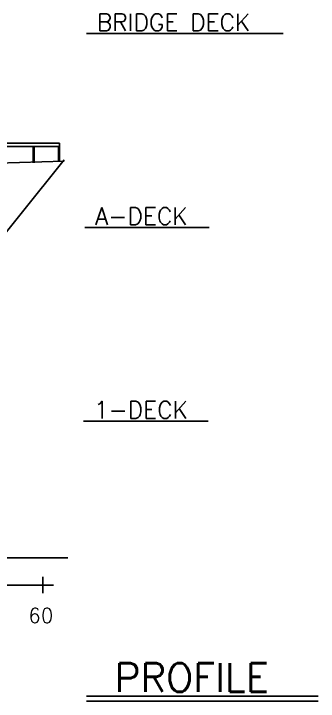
# Model space of a CAD drawing. Extents: x 1551 to 113148, y -1700 to 77018.
# Drawn here: x 42976 to 46722, y 54302 to 62758 of the extents above; entities that cross this region are included whole.
import ezdxf

# ---------------------------------------------------------------- set-up
doc = ezdxf.new("R2010")
doc.units = 0
doc.header["$LTSCALE"] = 500
doc.header["$MEASUREMENT"] = 0
doc.linetypes.add('CENTER', pattern=[3, 2.5, -0.25, 0, -0.25])
doc.layers.get('0').update_dxf_attribs({"linetype": 'CONTINUOUS'})
for name, color, linetype in [('S0CO3', 7, 'CONTINUOUS'), ('S0CO5', 7, 'CONTINUOUS'), ('S0TX2', 7, 'CONTINUOUS'), ('U0CO2', 7, 'CONTINUOUS')]:
    doc.layers.add(name, color=color, linetype=linetype)
doc.styles.add('18', font='romans', dxfattribs={"height": 180})
doc.styles.add('25', font='romans', dxfattribs={"height": 2.5})

# ---------------------------------------------------------------- blocks, each defined once
blk = doc.blocks.new('A$C64097268')
for p, q in [((35000, -100), (35000, 100)), ((-2758.9, 0), (35128.7, 0))]:
    blk.add_line(p, q)
at = {"layer": 'S0TX2', "style": '18'}
blk.add_text('60', height=180, dxfattribs=at).set_placement((34820.1, -464.2))

msp = doc.modelspace()

# ---------------------------------------------------------------- linework, layer by layer
for p, q in [((25437.365, 61166.238), (43538.591, 61166.238)), ((43538.591, 60942.753), (43538.591, 61166.238)), ((43538.591, 61126.238), (25437.365, 61126.238)), ((43216.431, 60925.768), (43216.431, 61126.238)), ((43226.431, 60926.03), (43226.431, 61126.238)), ((43528.591, 60942.609), (43528.591, 61126.238)), ((43597.042, 60943.992), (31777.391, 60633.999)), ((17085.105, 56068.229), (43640.789, 56068.229))]:
    msp.add_line(p, q)
msp.add_lwpolyline([(42425.612, 55731.441, 0.28866753), (42171.173, 56289.952, 0.024239), (42101.938, 56330.776, 0.018917), (42029.409, 56365.498, 0.00821), (41955.105, 56396.238, 0.014242), (41690.966, 56491.871, -0.007742), (41425.606, 56584.063, -0.018723), (41165.646, 56690.103, -0.040756), (40920.105, 56826.238, -0.024159), (40838.147, 56886.75, -0.054071), (40766.608, 56959.285, -0.068912), (40715.04, 57046.715, -0.099164), (40695.105, 57146.238, -0.071149), (40713.167, 57272.568, -0.046315), (40760.105, 57391.238, -0.030761), (40814.993, 57484.767, -0.016477), (40878.462, 57572.701, -0.009349), (40946.409, 57657.273, 0.004923), (41015.105, 57741.238), (43597.042, 60961.126)], format="xyb")
at = {"layer": 'S0CO3'}
for p, q in [((43871.981, 62514.952), (46290.784, 62514.952)), ((43850.869, 60130.377), (45381.753, 60130.377)), ((43850.869, 60130.377), (45381.753, 60130.377)), ((43836.091, 57747.913), (45366.975, 57747.913)), ((43836.091, 57747.913), (45366.975, 57747.913))]:
    msp.add_line(p, q, dxfattribs=at)
at = {"layer": 'U0CO2'}
for p, q in [((43871.981, 54363.727), (46721.529, 54363.727)), ((43871.981, 54302.211), (46721.529, 54302.211))]:
    msp.add_line(p, q, dxfattribs=at)

# ---------------------------------------------------------------- block references
at = {"linetype": 'CENTER'}
msp.add_blockref('A$C64097268', (8335.105, 55731.441), dxfattribs=at)

# ---------------------------------------------------------------- texts
at = {"layer": 'S0CO5', "style": '25'}
for s, p in [('BRIDGE DECK', (43998.332, 62547.504)), ('A-DECK', (43977.22, 60162.929)), ('1-DECK', (43962.441, 57780.465))]:
    msp.add_text(s, height=210.9375, dxfattribs=at).set_placement(p)
at = {"layer": 'U0CO2', "style": '25'}
msp.add_text('PROFILE', height=351.5625, dxfattribs=at).set_placement((44218.226, 54417.98))

doc.saveas('drawing.dxf')
